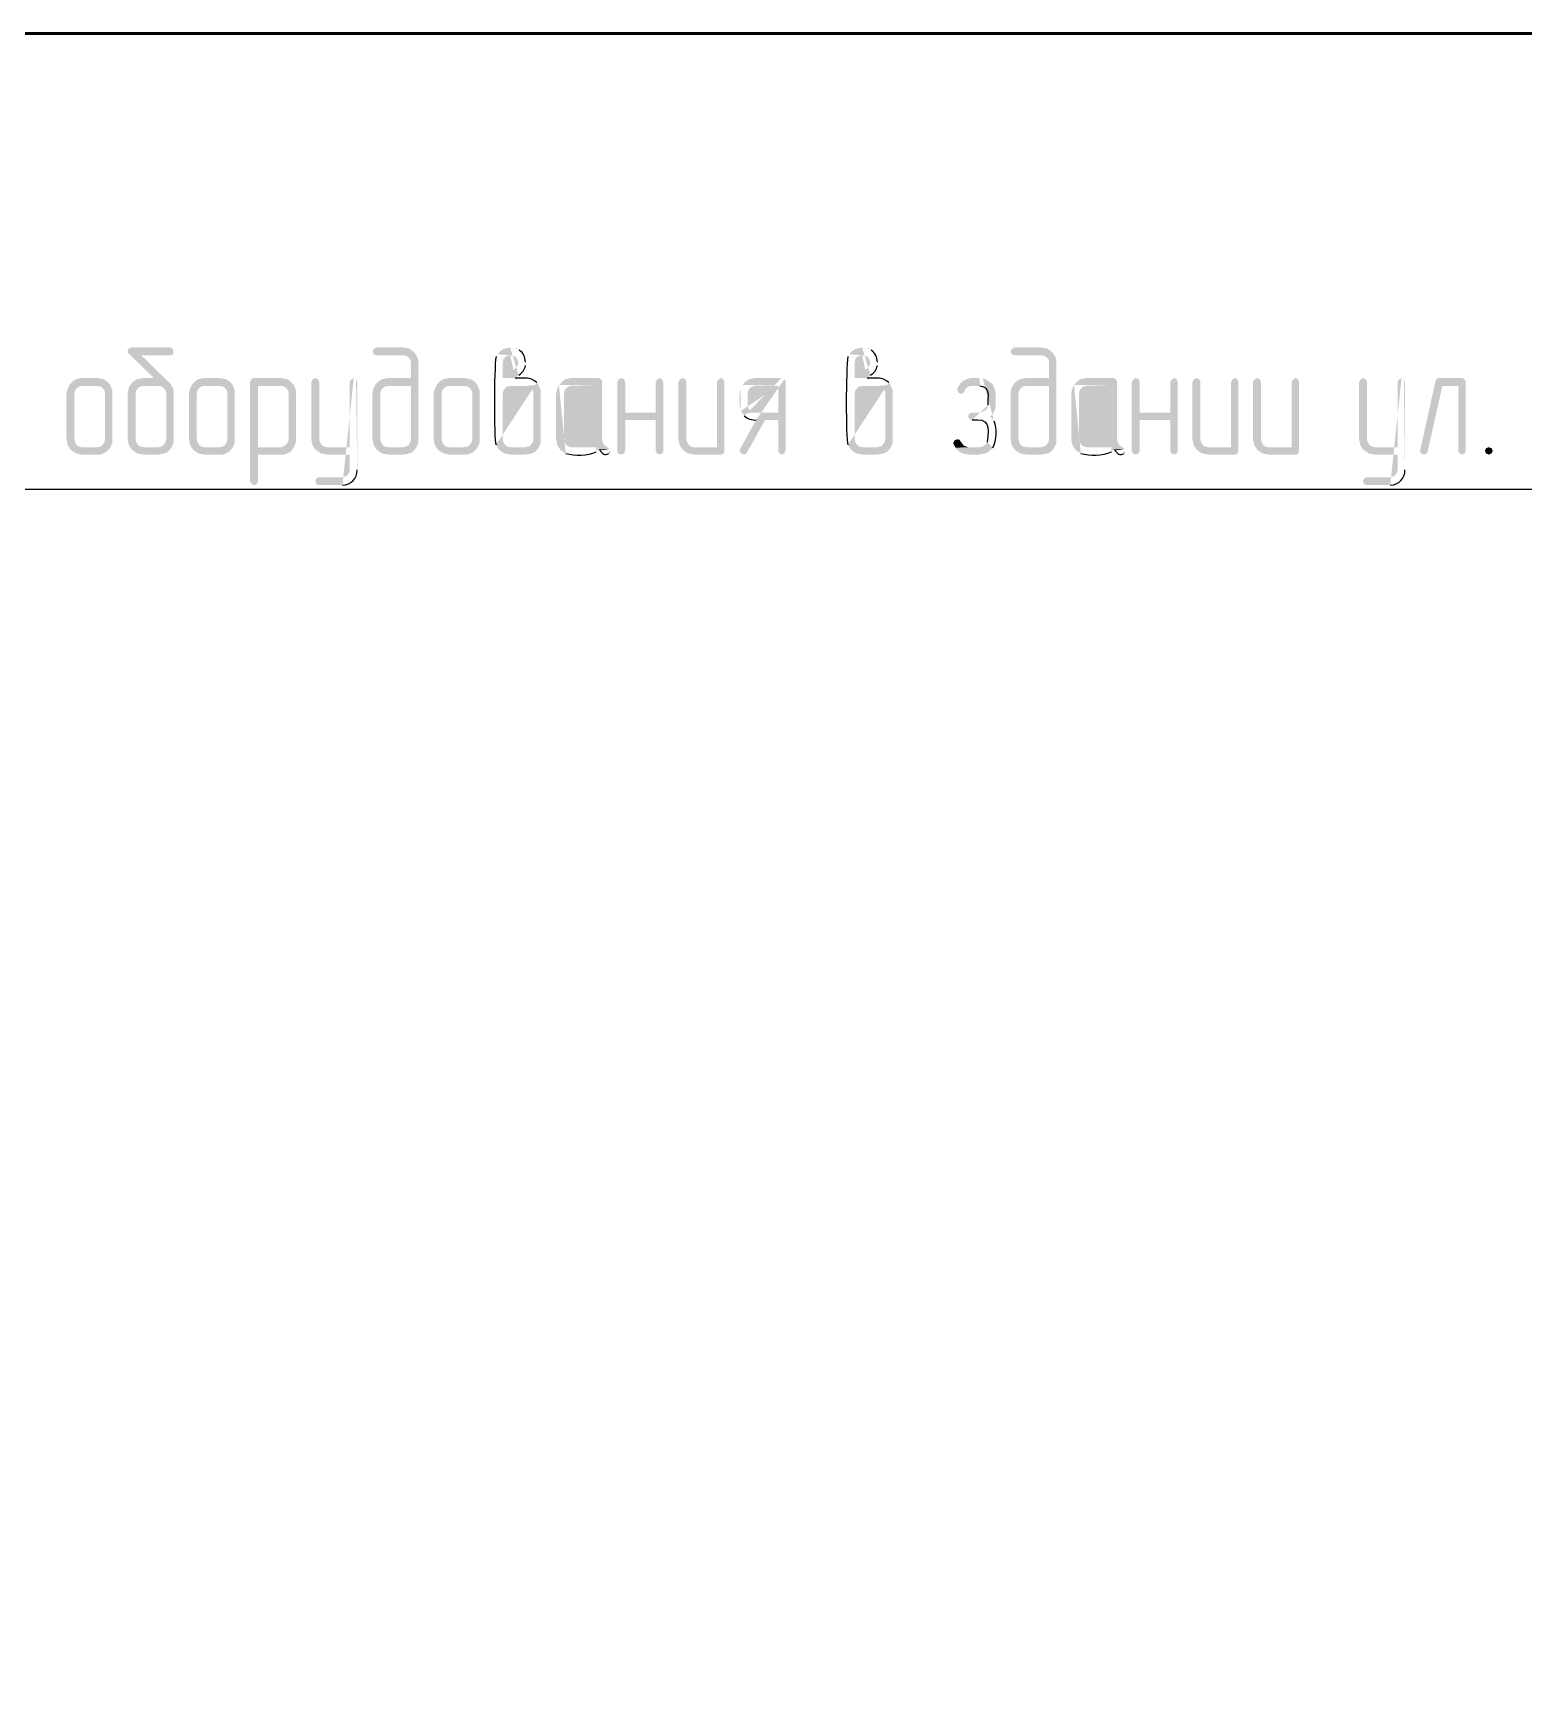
# Model space of a CAD drawing. Header units: millimetres. Extents: x -211 to 10565, y -2293 to 2244.
# Drawn here: x 4494.8 to 4550.4, y -515.9 to -453.7 of the extents above; entities that cross this region are included whole.
import ezdxf

# ---------------------------------------------------------------- set-up
doc = ezdxf.new("R2010")
doc.units = ezdxf.units.MM
doc.layers.add('PDF _Геометрия', color=7, linetype='Continuous')
doc.layers.add('PDF _Сплошная заливка', color=7, linetype='Continuous')

msp = doc.modelspace()

# ---------------------------------------------------------------- hatches: boundary and pattern name
at = {"layer": 'PDF _Сплошная заливка', "transparency": 33554559}
for points in [[(4499.9, -465.419), (4498.44, -465.419), (4498.355, -465.461), (4498.313, -465.546), (4498.313, -465.609), (4498.377, -465.673), (4499.287, -466.561), (4498.906, -466.561), (4498.779, -466.582), (4498.673, -466.604), (4498.567, -466.667), (4498.482, -466.731), (4498.419, -466.815), (4498.355, -466.921), (4498.313, -467.133), (4498.313, -468.847), (4498.355, -469.058), (4498.419, -469.164), (4498.906, -469.143), (4498.779, -469.122), (4498.694, -469.058), (4498.631, -468.952), (4498.609, -468.847), (4498.609, -467.133), (4498.631, -467.027), (4498.694, -466.942), (4498.779, -466.879), (4498.906, -466.858), (4499.456, -466.858), (4499.942, -466.836), (4499.879, -466.731), (4499.858, -466.731), (4498.821, -465.715), (4499.9, -465.715), (4500.006, -465.673), (4500.027, -465.567), (4499.985, -465.461)], [(4508.597, -465.419), (4507.603, -465.419), (4507.497, -465.482), (4507.454, -465.567), (4507.497, -465.673), (4507.603, -465.715), (4508.597, -465.715), (4508.724, -465.736), (4508.809, -465.8), (4508.872, -465.884), (4508.893, -465.99), (4508.893, -466.561), (4508.047, -466.561), (4507.92, -466.582), (4507.814, -466.604), (4507.708, -466.667), (4507.624, -466.731), (4507.56, -466.815), (4508.893, -466.858), (4508.893, -468.847), (4508.872, -468.952), (4508.809, -469.037), (4508.809, -469.058), (4508.703, -469.122), (4508.597, -469.143), (4508.047, -469.143), (4507.56, -469.164), (4507.624, -469.249), (4507.708, -469.312), (4507.814, -469.376), (4507.92, -469.397), (4508.047, -469.418), (4508.597, -469.418), (4508.724, -469.397), (4508.83, -469.376), (4508.936, -469.333), (4509.02, -469.249), (4509.084, -469.164), (4509.126, -469.079), (4509.168, -468.974), (4509.168, -465.884), (4509.126, -465.778), (4509.084, -465.694), (4508.999, -465.588), (4508.83, -465.461), (4508.724, -465.44)], [(4532.424, -465.419), (4531.429, -465.419), (4531.323, -465.482), (4531.281, -465.567), (4531.323, -465.673), (4531.429, -465.715), (4532.424, -465.715), (4532.551, -465.736), (4532.635, -465.8), (4532.699, -465.884), (4532.72, -465.99), (4532.72, -466.561), (4531.874, -466.561), (4531.747, -466.582), (4531.641, -466.604), (4531.535, -466.667), (4531.45, -466.731), (4531.387, -466.815), (4532.72, -466.858), (4532.72, -468.847), (4532.699, -468.952), (4532.635, -469.037), (4532.635, -469.058), (4532.53, -469.122), (4532.424, -469.143), (4531.874, -469.143), (4531.387, -469.164), (4531.45, -469.249), (4531.535, -469.312), (4531.641, -469.376), (4531.747, -469.397), (4531.874, -469.418), (4532.424, -469.418), (4532.551, -469.397), (4532.657, -469.376), (4532.762, -469.333), (4532.847, -469.249), (4532.91, -469.164), (4532.953, -469.079), (4532.995, -468.974), (4532.995, -465.884), (4532.953, -465.778), (4532.91, -465.694), (4532.826, -465.588), (4532.657, -465.461), (4532.551, -465.44)], [(4497.17, -466.561), (4496.599, -466.561), (4496.388, -466.604), (4496.282, -466.667), (4496.134, -466.815), (4497.17, -466.858), (4497.297, -466.879), (4497.382, -466.942), (4497.446, -467.027), (4497.467, -467.133), (4497.467, -468.847), (4497.446, -468.952), (4497.382, -469.058), (4497.297, -469.122), (4497.17, -469.143), (4496.599, -469.143), (4496.134, -469.164), (4496.197, -469.249), (4496.282, -469.312), (4496.388, -469.376), (4496.493, -469.397), (4496.599, -469.418), (4497.297, -469.418), (4497.403, -469.376), (4497.488, -469.333), (4497.594, -469.249), (4497.657, -469.164), (4497.699, -469.079), (4497.742, -468.974), (4497.742, -467.027), (4497.657, -466.815), (4497.594, -466.731), (4497.509, -466.667), (4497.403, -466.604), (4497.297, -466.582)], [(4501.741, -466.561), (4501.17, -466.561), (4500.958, -466.604), (4500.852, -466.667), (4500.768, -466.752), (4500.704, -466.815), (4501.741, -466.858), (4501.868, -466.879), (4501.953, -466.942), (4502.016, -467.027), (4502.037, -467.133), (4502.037, -468.847), (4502.016, -468.952), (4501.953, -469.058), (4501.868, -469.122), (4501.741, -469.143), (4501.17, -469.143), (4500.704, -469.164), (4500.768, -469.249), (4500.852, -469.312), (4500.958, -469.376), (4501.064, -469.397), (4501.17, -469.418), (4501.868, -469.418), (4501.974, -469.376), (4502.059, -469.333), (4502.164, -469.249), (4502.228, -469.164), (4502.27, -469.079), (4502.312, -468.974), (4502.312, -467.027), (4502.228, -466.815), (4502.164, -466.731), (4502.08, -466.667), (4501.974, -466.604), (4501.868, -466.582)], [(4504.048, -466.561), (4503.011, -466.561), (4502.926, -466.604), (4502.884, -466.709), (4502.884, -470.412), (4502.947, -470.518), (4503.032, -470.561), (4503.138, -470.518), (4503.18, -470.412), (4503.18, -469.418), (4504.153, -469.418), (4504.365, -469.333), (4504.45, -469.249), (4504.513, -469.164), (4503.18, -469.143), (4503.18, -466.858), (4504.048, -466.858), (4504.513, -466.815), (4504.428, -466.731), (4504.365, -466.667), (4504.259, -466.604), (4504.153, -466.582)], [(4505.317, -466.561), (4505.211, -466.625), (4505.169, -466.709), (4505.169, -468.847), (4505.211, -469.058), (4505.275, -469.164), (4505.762, -469.143), (4505.656, -469.122), (4505.55, -469.058), (4505.55, -469.037), (4505.487, -468.952), (4505.465, -468.847), (4505.465, -466.709), (4505.423, -466.604)], [(4510.882, -466.561), (4510.311, -466.561), (4510.099, -466.604), (4509.994, -466.667), (4509.846, -466.815), (4510.882, -466.858), (4511.009, -466.879), (4511.094, -466.942), (4511.158, -467.027), (4511.179, -467.133), (4511.179, -468.847), (4511.158, -468.952), (4511.094, -469.058), (4511.009, -469.122), (4510.882, -469.143), (4510.311, -469.143), (4509.846, -469.164), (4509.909, -469.249), (4509.994, -469.312), (4510.099, -469.376), (4510.205, -469.397), (4510.311, -469.418), (4511.009, -469.418), (4511.115, -469.376), (4511.2, -469.333), (4511.306, -469.249), (4511.369, -469.164), (4511.411, -469.079), (4511.454, -468.974), (4511.454, -467.027), (4511.369, -466.815), (4511.306, -466.731), (4511.221, -466.667), (4511.115, -466.604), (4511.009, -466.582)], [(4515.897, -466.561), (4514.882, -466.561), (4514.67, -466.604), (4514.564, -466.667), (4514.48, -466.752), (4514.416, -466.815), (4515.749, -466.858), (4515.749, -468.847), (4515.728, -468.952), (4515.665, -469.058), (4515.58, -469.122), (4515.453, -469.143), (4514.882, -469.143), (4516.215, -469.143), (4516.151, -469.101), (4516.088, -469.037), (4516.046, -468.952), (4516.024, -468.847), (4516.024, -466.688), (4515.982, -466.604)], [(4516.744, -466.561), (4516.638, -466.625), (4516.596, -466.709), (4516.596, -469.291), (4516.638, -469.376), (4516.744, -469.418), (4516.85, -469.376), (4516.892, -469.27), (4516.892, -468.127), (4518.035, -468.127), (4516.892, -467.852), (4516.892, -466.709), (4516.85, -466.604)], [(4518.183, -466.561), (4518.077, -466.625), (4518.035, -466.709), (4518.035, -467.852), (4516.892, -467.852), (4518.035, -468.127), (4518.035, -469.291), (4518.077, -469.376), (4518.183, -469.418), (4518.267, -469.376), (4518.289, -469.376), (4518.31, -469.27), (4518.31, -466.709), (4518.267, -466.604)], [(4519.029, -466.561), (4518.923, -466.625), (4518.881, -466.709), (4518.881, -468.847), (4518.923, -469.058), (4518.987, -469.164), (4519.452, -469.143), (4519.347, -469.122), (4519.262, -469.058), (4519.198, -468.952), (4519.177, -468.847), (4519.177, -466.709), (4519.135, -466.604)], [(4520.468, -466.561), (4520.362, -466.625), (4520.32, -466.709), (4520.32, -469.143), (4519.452, -469.143), (4518.987, -469.164), (4519.05, -469.249), (4519.135, -469.312), (4519.241, -469.376), (4519.347, -469.397), (4519.452, -469.418), (4520.489, -469.418), (4520.574, -469.376), (4520.595, -469.27), (4520.595, -466.709), (4520.553, -466.604)], [(4535.132, -466.561), (4534.117, -466.561), (4533.905, -466.604), (4533.799, -466.667), (4533.651, -466.815), (4534.984, -466.858), (4534.984, -468.847), (4534.963, -468.952), (4534.9, -469.058), (4534.815, -469.122), (4534.688, -469.143), (4534.117, -469.143), (4535.45, -469.143), (4535.386, -469.101), (4535.323, -469.037), (4535.28, -468.952), (4535.259, -468.847), (4535.259, -466.688), (4535.217, -466.604)], [(4535.958, -466.561), (4535.852, -466.625), (4535.809, -466.709), (4535.809, -469.291), (4535.852, -469.376), (4535.958, -469.418), (4536.063, -469.376), (4536.106, -469.27), (4536.106, -468.127), (4537.248, -468.127), (4536.106, -467.852), (4536.106, -466.709), (4536.063, -466.604)], [(4537.396, -466.561), (4537.291, -466.625), (4537.248, -466.709), (4537.248, -467.852), (4536.106, -467.852), (4537.248, -468.127), (4537.248, -469.291), (4537.291, -469.376), (4537.396, -469.418), (4537.481, -469.376), (4537.502, -469.376), (4537.523, -469.27), (4537.523, -466.709), (4537.481, -466.604)], [(4538.222, -466.561), (4538.116, -466.625), (4538.074, -466.709), (4538.074, -468.847), (4538.116, -469.058), (4538.179, -469.164), (4538.645, -469.143), (4538.539, -469.122), (4538.454, -469.058), (4538.391, -468.952), (4538.37, -468.847), (4538.37, -466.709), (4538.327, -466.604)], [(4539.661, -466.561), (4539.555, -466.625), (4539.512, -466.709), (4539.512, -469.143), (4538.645, -469.143), (4538.179, -469.164), (4538.243, -469.249), (4538.327, -469.312), (4538.433, -469.376), (4538.539, -469.397), (4538.645, -469.418), (4539.682, -469.418), (4539.766, -469.376), (4539.788, -469.27), (4539.788, -466.709), (4539.745, -466.604)], [(4540.486, -466.561), (4540.38, -466.625), (4540.338, -466.709), (4540.338, -468.847), (4540.38, -469.058), (4540.444, -469.164), (4540.909, -469.143), (4540.803, -469.122), (4540.719, -469.058), (4540.655, -468.952), (4540.634, -468.847), (4540.634, -466.709), (4540.592, -466.604)], [(4541.925, -466.561), (4541.819, -466.625), (4541.777, -466.709), (4541.777, -469.143), (4540.909, -469.143), (4540.444, -469.164), (4540.507, -469.249), (4540.592, -469.312), (4540.697, -469.376), (4540.803, -469.397), (4540.909, -469.418), (4541.946, -469.418), (4542.031, -469.376), (4542.052, -469.27), (4542.052, -466.709), (4542.009, -466.604)], [(4544.443, -466.561), (4544.337, -466.625), (4544.295, -466.709), (4544.295, -468.847), (4544.337, -469.058), (4544.401, -469.164), (4544.887, -469.143), (4544.781, -469.122), (4544.676, -469.058), (4544.676, -469.037), (4544.612, -468.952), (4544.591, -468.847), (4544.591, -466.709), (4544.549, -466.604)], [(4548.146, -466.561), (4547.278, -466.561), (4547.194, -466.582), (4547.151, -466.667), (4546.58, -469.249), (4546.559, -469.27), (4546.622, -469.376), (4546.707, -469.418), (4546.792, -469.397), (4546.855, -469.312), (4547.405, -466.858), (4547.998, -466.858), (4548.273, -466.709), (4548.273, -466.688), (4548.231, -466.604)], [(4548.273, -466.709), (4547.998, -466.858), (4547.998, -469.291), (4548.04, -469.376), (4548.146, -469.418), (4548.231, -469.376), (4548.252, -469.376), (4548.273, -469.27)], [(4496.134, -466.815), (4496.049, -467.027), (4496.028, -467.133), (4496.028, -468.847), (4496.07, -469.058), (4496.134, -469.164), (4496.599, -469.143), (4496.493, -469.122), (4496.409, -469.058), (4496.345, -468.952), (4496.324, -468.847), (4496.324, -467.133), (4496.345, -467.027), (4496.409, -466.942), (4496.493, -466.879), (4496.599, -466.858), (4497.17, -466.858)], [(4499.942, -466.836), (4499.456, -466.858), (4499.583, -466.879), (4499.667, -466.942), (4499.731, -467.027), (4499.752, -467.133), (4499.752, -468.847), (4499.731, -468.952), (4499.667, -469.037), (4499.667, -469.058), (4499.562, -469.122), (4499.456, -469.143), (4498.906, -469.143), (4498.419, -469.164), (4498.482, -469.249), (4498.588, -469.312), (4498.673, -469.376), (4498.779, -469.397), (4498.906, -469.418), (4499.456, -469.418), (4499.583, -469.397), (4499.689, -469.376), (4499.794, -469.333), (4499.879, -469.249), (4499.942, -469.164), (4499.985, -469.079), (4500.027, -468.952), (4500.027, -467.027), (4500.006, -466.921)], [(4500.704, -466.815), (4500.62, -467.027), (4500.598, -467.133), (4500.598, -468.847), (4500.641, -469.058), (4500.704, -469.164), (4501.17, -469.143), (4501.064, -469.122), (4500.979, -469.058), (4500.916, -468.952), (4500.895, -468.847), (4500.895, -467.133), (4500.916, -467.027), (4500.979, -466.942), (4501.064, -466.879), (4501.17, -466.858), (4501.741, -466.858)], [(4504.513, -466.815), (4504.048, -466.858), (4504.153, -466.879), (4504.238, -466.942), (4504.302, -467.027), (4504.323, -467.133), (4504.323, -468.847), (4504.302, -468.952), (4504.238, -469.037), (4504.153, -469.101), (4504.048, -469.143), (4503.18, -469.143), (4504.513, -469.164), (4504.598, -468.952), (4504.598, -467.027), (4504.555, -466.921)], [(4507.56, -466.815), (4507.497, -466.921), (4507.454, -467.133), (4507.454, -468.847), (4507.497, -469.058), (4507.56, -469.164), (4508.047, -469.143), (4507.92, -469.122), (4507.835, -469.058), (4507.772, -468.952), (4507.751, -468.847), (4507.751, -467.133), (4507.772, -467.027), (4507.835, -466.942), (4507.92, -466.879), (4508.047, -466.858), (4508.893, -466.858)], [(4509.846, -466.815), (4509.761, -467.027), (4509.74, -467.133), (4509.74, -468.847), (4509.782, -469.058), (4509.846, -469.164), (4510.311, -469.143), (4510.205, -469.122), (4510.121, -469.058), (4510.057, -468.952), (4510.036, -468.847), (4510.036, -467.133), (4510.057, -467.027), (4510.121, -466.942), (4510.205, -466.879), (4510.311, -466.858), (4510.882, -466.858)], [(4513.654, -466.815), (4513.168, -466.858), (4513.295, -466.879), (4513.379, -466.942), (4513.443, -467.027), (4513.464, -467.133), (4513.464, -468.847), (4513.443, -468.952), (4513.379, -469.037), (4513.379, -469.058), (4513.274, -469.122), (4513.168, -469.143), (4512.618, -469.143), (4512.131, -469.164), (4512.194, -469.249), (4512.279, -469.312), (4512.385, -469.376), (4512.491, -469.397), (4512.618, -469.418), (4513.168, -469.418), (4513.295, -469.397), (4513.401, -469.376), (4513.506, -469.333), (4513.591, -469.249), (4513.654, -469.164), (4513.697, -469.079), (4513.739, -468.974), (4513.739, -467.027), (4513.697, -466.921)], [(4526.795, -466.815), (4526.308, -466.858), (4526.435, -466.879), (4526.52, -466.942), (4526.583, -467.027), (4526.605, -467.133), (4526.605, -468.847), (4526.583, -468.952), (4526.52, -469.037), (4526.52, -469.058), (4526.414, -469.122), (4526.308, -469.143), (4525.758, -469.143), (4525.272, -469.164), (4525.335, -469.249), (4525.42, -469.312), (4525.525, -469.376), (4525.631, -469.397), (4525.758, -469.418), (4526.308, -469.418), (4526.435, -469.397), (4526.541, -469.376), (4526.647, -469.333), (4526.732, -469.249), (4526.795, -469.164), (4526.837, -469.079), (4526.88, -468.974), (4526.88, -467.027), (4526.837, -466.921)], [(4529.334, -466.858), (4529.292, -466.963), (4529.292, -467.006), (4529.334, -467.111), (4529.44, -467.154), (4529.504, -467.133), (4529.567, -467.048), (4529.588, -466.984), (4529.673, -466.9), (4529.715, -466.879), (4529.842, -466.858), (4530.117, -466.858)], [(4531.387, -466.815), (4531.323, -466.921), (4531.281, -467.133), (4531.281, -468.847), (4531.323, -469.058), (4531.387, -469.164), (4531.874, -469.143), (4531.747, -469.122), (4531.662, -469.058), (4531.598, -468.952), (4531.577, -468.847), (4531.577, -467.133), (4531.598, -467.027), (4531.662, -466.942), (4531.747, -466.879), (4531.874, -466.858), (4532.72, -466.858)], [(4521.78, -468.127), (4521.188, -469.206), (4521.166, -469.27), (4521.209, -469.376), (4521.315, -469.418), (4521.399, -469.397), (4521.441, -469.333), (4522.119, -468.127), (4522.605, -468.127)], [(4529.292, -468.847), (4529.186, -468.889), (4529.144, -468.974), (4529.144, -469.016), (4529.165, -469.058), (4529.229, -469.164), (4529.694, -469.143), (4529.631, -469.122), (4529.525, -469.079), (4529.482, -469.016), (4529.419, -468.931), (4529.377, -468.868)], [(4549.14, -469.143), (4549.246, -469.185), (4549.289, -469.27), (4549.246, -469.376), (4549.162, -469.418), (4549.14, -469.418), (4549.035, -469.376), (4548.992, -469.27), (4549.035, -469.185)]]:
    msp.add_hatch(color=256, dxfattribs=at).paths.add_polyline_path(points)
h = msp.add_hatch(color=256, dxfattribs=at)
h.paths.add_polyline_path([(4512.596, -465.419), (4512.512, -465.44), (4512.406, -465.461), (4512.3, -465.503), (4512.216, -465.567), (4512.194, -465.588), (4512.131, -465.673), (4512.596, -465.715), (4512.702, -465.736), (4512.808, -465.778), (4512.872, -465.884), (4512.893, -465.99), (4512.872, -466.096), (4512.829, -466.18), (4512.787, -466.202), (4512.702, -466.286), (4512.618, -466.35), (4512.533, -466.413), (4512.321, -466.561), (4512.787, -466.561), (4512.914, -466.455)], flags=0)
h.paths.add_polyline_path([(4513.168, -466.096), (4513.168, -465.969)], flags=0)
h.paths.add_polyline_path([(4512.935, -465.524), (4512.829, -465.461), (4512.723, -465.44)], flags=0)
h = msp.add_hatch(color=256, dxfattribs=at)
h.paths.add_polyline_path([(4525.737, -465.419), (4525.652, -465.44), (4525.547, -465.461), (4525.441, -465.503), (4525.356, -465.567), (4525.335, -465.588), (4525.272, -465.673), (4525.737, -465.715), (4525.843, -465.736), (4525.949, -465.778), (4526.012, -465.884), (4526.033, -465.99), (4526.012, -466.096), (4525.97, -466.18), (4525.927, -466.202), (4525.843, -466.286), (4525.758, -466.35), (4525.674, -466.413), (4525.462, -466.561), (4525.927, -466.561), (4526.054, -466.455)], flags=0)
h.paths.add_polyline_path([(4526.308, -466.096), (4526.308, -465.969)], flags=0)
h.paths.add_polyline_path([(4526.076, -465.524), (4525.97, -465.461), (4525.864, -465.44)], flags=0)
h = msp.add_hatch(color=256, dxfattribs=at)
h.paths.add_polyline_path([(4512.131, -465.673), (4512.067, -465.757)], flags=0)
h.paths.add_polyline_path([(4512.067, -469.058), (4512.131, -469.164), (4512.618, -469.143), (4512.491, -469.122), (4512.406, -469.058), (4512.342, -468.952), (4512.321, -468.847), (4512.321, -467.133), (4512.342, -467.027), (4512.406, -466.942), (4512.491, -466.879), (4512.618, -466.858), (4513.168, -466.858), (4513.654, -466.815), (4513.591, -466.731)], flags=0)
h.paths.add_polyline_path([(4512.787, -466.561), (4512.321, -466.561), (4512.321, -465.99), (4512.342, -465.863), (4512.406, -465.778), (4512.491, -465.736), (4512.596, -465.715)], flags=0)
h = msp.add_hatch(color=256, dxfattribs=at)
h.paths.add_polyline_path([(4525.272, -465.673), (4525.208, -465.757)], flags=0)
h.paths.add_polyline_path([(4525.208, -469.058), (4525.272, -469.164), (4525.758, -469.143), (4525.631, -469.122), (4525.547, -469.058), (4525.483, -468.952), (4525.462, -468.847), (4525.462, -467.133), (4525.483, -467.027), (4525.547, -466.942), (4525.631, -466.879), (4525.758, -466.858), (4526.308, -466.858), (4526.795, -466.815), (4526.732, -466.731)], flags=0)
h.paths.add_polyline_path([(4525.927, -466.561), (4525.462, -466.561), (4525.462, -465.99), (4525.483, -465.863), (4525.547, -465.778), (4525.631, -465.736), (4525.737, -465.715)], flags=0)
h = msp.add_hatch(color=256, dxfattribs=at)
h.paths.add_polyline_path([(4506.756, -466.561), (4506.65, -466.625), (4506.608, -466.709), (4506.608, -469.143), (4505.762, -469.143), (4505.275, -469.164), (4505.338, -469.249), (4505.444, -469.312), (4505.529, -469.376), (4505.635, -469.397), (4505.762, -469.418), (4506.608, -469.418), (4506.608, -469.989), (4506.587, -470.095), (4506.523, -470.18), (4506.439, -470.243), (4506.333, -470.264), (4505.444, -470.264), (4505.36, -470.307), (4505.317, -470.412), (4505.36, -470.518), (4505.465, -470.561), (4506.333, -470.561)], flags=0)
h.paths.add_polyline_path([(4506.883, -469.989), (4506.883, -466.709), (4506.841, -466.604)], flags=0)
h = msp.add_hatch(color=256, dxfattribs=at)
h.paths.add_polyline_path([(4522.732, -466.561), (4521.738, -466.561), (4521.526, -466.604), (4521.42, -466.667), (4521.272, -466.815), (4522.605, -466.858), (4522.605, -467.852), (4521.738, -467.852), (4521.272, -467.873), (4521.336, -467.979)], flags=0)
h.paths.add_polyline_path([(4521.78, -468.127), (4522.605, -468.127), (4522.605, -469.291), (4522.648, -469.376), (4522.732, -469.418), (4522.838, -469.376), (4522.88, -469.27), (4522.88, -466.688), (4522.838, -466.604)], flags=0)
h = msp.add_hatch(color=256, dxfattribs=at)
h.paths.add_polyline_path([(4530.117, -466.561), (4529.821, -466.561), (4529.715, -466.582), (4529.504, -466.667), (4529.504, -466.688), (4529.419, -466.752), (4529.334, -466.858), (4530.138, -466.858)], flags=0)
h.paths.add_polyline_path([(4530.435, -467.577), (4530.413, -467.683), (4530.35, -467.767), (4530.329, -467.767), (4530.223, -467.831), (4530.117, -467.852), (4529.821, -467.852), (4529.736, -467.894), (4529.694, -468), (4529.736, -468.085), (4529.736, -468.106), (4529.842, -468.127)], flags=0)
h.paths.add_polyline_path([(4530.413, -468.952), (4530.35, -469.058), (4530.329, -469.058), (4530.223, -469.122), (4530.117, -469.143), (4529.694, -469.143), (4529.229, -469.164), (4529.292, -469.249), (4529.377, -469.312), (4529.482, -469.376), (4529.588, -469.397), (4529.694, -469.418), (4530.117, -469.418), (4530.223, -469.397), (4530.35, -469.376), (4530.456, -469.312), (4530.54, -469.249), (4530.625, -469.164)], flags=0)
h.paths.add_polyline_path([(4530.667, -468.169), (4530.604, -468.085), (4530.519, -468), (4530.625, -467.894), (4530.667, -467.81), (4530.689, -467.789), (4530.71, -467.683), (4530.731, -467.556), (4530.731, -467.133), (4530.71, -467.027), (4530.625, -466.815), (4530.54, -466.731), (4530.435, -466.667), (4530.35, -466.604), (4530.244, -466.582)], flags=0)
h = msp.add_hatch(color=256, dxfattribs=at)
h.paths.add_polyline_path([(4545.882, -466.561), (4545.776, -466.625), (4545.734, -466.709), (4545.734, -469.143), (4544.887, -469.143), (4544.401, -469.164), (4544.464, -469.249), (4544.57, -469.312), (4544.654, -469.376), (4544.76, -469.397), (4544.887, -469.418), (4545.734, -469.418), (4545.734, -469.989), (4545.712, -470.095), (4545.649, -470.18), (4545.564, -470.243), (4545.459, -470.264), (4544.57, -470.264), (4544.485, -470.307), (4544.443, -470.412), (4544.485, -470.518), (4544.591, -470.561), (4545.459, -470.561)], flags=0)
h.paths.add_polyline_path([(4546.009, -469.989), (4546.009, -466.709), (4545.966, -466.604)], flags=0)
h = msp.add_hatch(color=256, dxfattribs=at)
h.paths.add_polyline_path([(4514.416, -466.815), (4514.332, -467.027), (4514.31, -467.133), (4514.31, -468.847), (4514.353, -469.058), (4514.416, -469.164), (4514.48, -469.249), (4514.564, -469.312), (4514.67, -469.376)], flags=0)
h.paths.add_polyline_path([(4515.813, -469.312), (4515.897, -469.227), (4516.321, -469.206), (4516.215, -469.143), (4514.882, -469.143), (4514.776, -469.122), (4514.691, -469.058), (4514.628, -468.952), (4514.607, -468.847), (4514.607, -467.133), (4514.628, -467.027), (4514.691, -466.942), (4514.776, -466.879), (4514.882, -466.858), (4515.749, -466.858)], flags=0)
h = msp.add_hatch(color=256, dxfattribs=at)
h.paths.add_polyline_path([(4521.272, -466.815), (4521.209, -466.921)], flags=0)
h.paths.add_polyline_path([(4521.209, -466.921, 0.123781), (4521.209, -467.789)], flags=0)
h.paths.add_polyline_path([(4521.209, -467.789), (4521.272, -467.873), (4521.738, -467.852), (4521.632, -467.831), (4521.547, -467.767), (4521.484, -467.683), (4521.463, -467.556), (4521.463, -467.133), (4521.484, -467.027), (4521.547, -466.942), (4521.632, -466.879), (4521.738, -466.858), (4522.605, -466.858)], flags=0)
h = msp.add_hatch(color=256, dxfattribs=at)
h.paths.add_polyline_path([(4533.651, -466.815), (4533.566, -467.027), (4533.545, -467.133), (4533.545, -468.847), (4533.588, -469.058), (4533.651, -469.164), (4533.715, -469.249), (4533.799, -469.312), (4533.905, -469.376)], flags=0)
h.paths.add_polyline_path([(4535.048, -469.312), (4535.132, -469.227), (4535.555, -469.206), (4535.45, -469.143), (4534.117, -469.143), (4534.011, -469.122), (4533.926, -469.058), (4533.863, -468.952), (4533.841, -468.847), (4533.841, -467.133), (4533.863, -467.027), (4533.926, -466.942), (4534.011, -466.879), (4534.117, -466.858), (4534.984, -466.858)], flags=0)
h = msp.add_hatch(color=256, dxfattribs=at)
h.paths.add_polyline_path([(4516.321, -469.206), (4515.897, -469.227), (4515.94, -469.27)], flags=0)
h.paths.add_polyline_path([(4516.278, -469.376), (4516.299, -469.376), (4516.321, -469.27)], flags=0)
h = msp.add_hatch(color=256, dxfattribs=at)
h.paths.add_polyline_path([(4535.555, -469.206), (4535.132, -469.227), (4535.175, -469.27)], flags=0)
h.paths.add_polyline_path([(4535.513, -469.376), (4535.534, -469.376), (4535.555, -469.27)], flags=0)

# ---------------------------------------------------------------- linework, layer by layer
at = {"layer": 'PDF _Геометрия', "lineweight": 50}
msp.add_lwpolyline([(4323.549, -740.61), (4323.549, -453.696), (4718.614, -453.696), (4718.614, -740.61)], close=True, dxfattribs=at)
at = {"layer": 'PDF _Геометрия', "lineweight": 25}
msp.add_lwpolyline([(4452.607, -470.709), (4548.717, -470.709), (4557.859, -470.709), (4584.415, -470.709), (4597.831, -470.709)], dxfattribs=at)
for points in [[(4513.168, -465.969), (4513.152, -465.774), (4513.103, -465.636), (4512.935, -465.524)], [(4526.308, -465.969), (4526.293, -465.774), (4526.244, -465.636), (4526.076, -465.524)], [(4512.067, -465.757), (4511.992, -466.277), (4511.979, -468.758), (4512.067, -469.058)], [(4512.914, -466.455), (4513.062, -466.365), (4513.122, -466.259), (4513.168, -466.096)], [(4525.208, -465.757), (4525.133, -466.277), (4525.12, -468.758), (4525.208, -469.058)], [(4526.054, -466.455), (4526.203, -466.365), (4526.262, -466.259), (4526.308, -466.096)], [(4513.591, -466.731), (4513.28, -466.502), (4513.207, -466.578), (4512.787, -466.561)], [(4526.732, -466.731), (4526.421, -466.502), (4526.348, -466.578), (4525.927, -466.561)], [(4530.138, -466.858), (4530.557, -466.909), (4530.409, -467.255), (4530.435, -467.577)], [(4521.336, -467.979), (4521.444, -468.072), (4521.633, -468.151), (4521.78, -468.127)], [(4529.842, -468.127), (4530.486, -468.067), (4530.487, -468.316), (4530.413, -468.952)], [(4530.625, -469.164), (4530.776, -468.879), (4530.79, -468.459), (4530.667, -468.169)], [(4514.67, -469.376), (4515.027, -469.46), (4515.475, -469.484), (4515.813, -469.312)], [(4515.94, -469.27), (4516.041, -469.371), (4516.121, -469.489), (4516.278, -469.376)], [(4533.905, -469.376), (4534.262, -469.46), (4534.709, -469.484), (4535.048, -469.312)], [(4535.175, -469.27), (4535.276, -469.371), (4535.356, -469.489), (4535.513, -469.376)], [(4506.333, -470.561), (4506.661, -470.537), (4506.884, -470.32), (4506.883, -469.989)], [(4545.459, -470.561), (4545.787, -470.537), (4546.01, -470.32), (4546.009, -469.989)]]:
    msp.add_open_spline(points, degree=3, dxfattribs=at)

doc.saveas('drawing.dxf')
